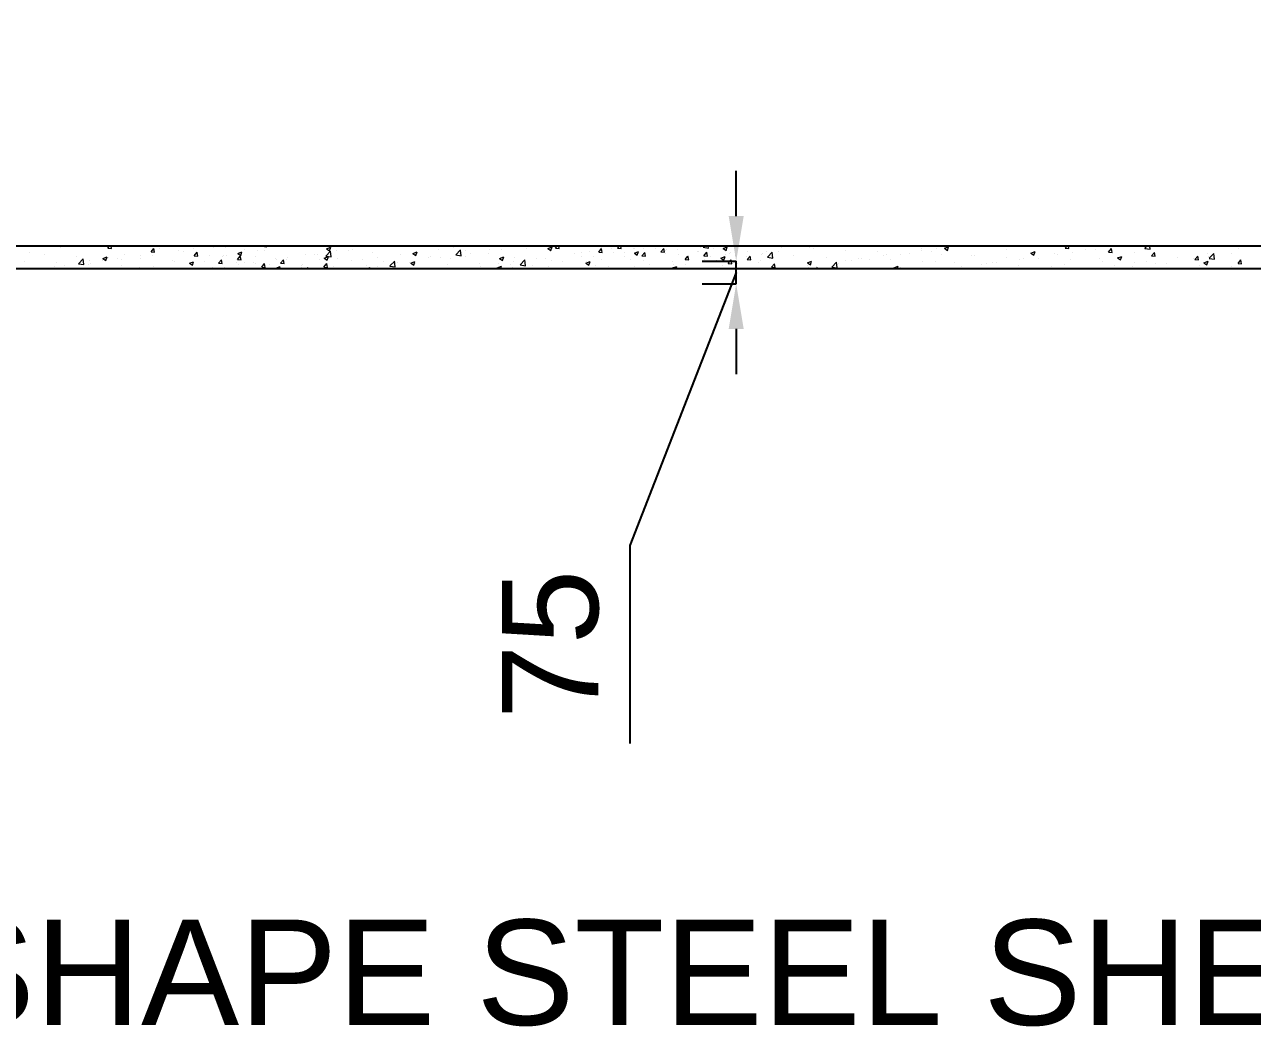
# Model space of a CAD drawing. Extents: x -426260 to 2055400, y -4304674 to -305611.
# Drawn here: x 191099 to 195178, y -1906606 to -1903276 of the extents above; entities that cross this region are included whole.
import ezdxf

# ---------------------------------------------------------------- set-up
doc = ezdxf.new("R2010")
doc.units = 0
doc.header["$LTSCALE"] = 300
doc.header["$MEASUREMENT"] = 0
doc.header["$PDMODE"] = 3
doc.layers.get('DEFPOINTS').update_dxf_attribs({"linetype": 'CONTINUOUS'})
doc.layers.add('Dim', color=7, linetype='CONTINUOUS', lineweight=9)
doc.layers.add('LINE', color=7, linetype='CONTINUOUS')
doc.layers.add('TEXT', color=10, linetype='CONTINUOUS')
doc.styles.add('Arial', font='arial.ttf')
doc.styles.add('DIM', font='isocp3.shx')
doc.dimstyles.new('dim_150', dxfattribs={"dimtxt": 300, "dimasz": 300, "dimexe": 300, "dimexo": 100, "dimgap": 100, "dimtad": 1, "dimdec": 0, "dimzin": 0, "dimdsep": 46, "dimtxsty": 'DIM', "dimcen": 150, "dimclrd": 5, "dimclre": 5, "dimclrt": 7, "dimadec": 0, "dimazin": 0, "dimtfac": 1, "dimtdec": 0, "dimtmove": 0, "dimatfit": 3, "dimfxl": 20, "dimtolj": 1, "dimtzin": 0, "dimarcsym": 0})

# ---------------------------------------------------------------- blocks, each defined once
blk = doc.blocks.new('*D1294')
at = {"layer": 'DEFPOINTS', "color": 0, "ltscale": 500, "transparency": 16777216}
for p in [(193349.7, -1904063.2), (193463.2, -1904063.2), (193349.7, -1904138.3)]:
    blk.add_point(p, dxfattribs=at)
at = {"layer": 'Dim', "color": 5, "lineweight": -2, "ltscale": 500, "transparency": 16777216}
for p, q in [((193463.2, -1903913.2), (193463.2, -1903763.2)), ((193349.7, -1904063.2), (193463.2, -1904063.2)), ((193463.2, -1904138.3), (193463.2, -1904063.2)), ((193463.2, -1904138.3), (193463.2, -1904063.2)), ((193463.2, -1904100.7), (193109.6, -1905007.6)), ((193349.7, -1904138.3), (193463.2, -1904138.3)), ((193463.2, -1904288.3), (193463.2, -1904438.3)), ((193109.6, -1905007.6), (193109.6, -1905665.8))]:
    blk.add_line(p, q, dxfattribs=at)
at = {"layer": 'Dim', "color": 5, "ltscale": 500, "transparency": 16777216}
for points in [[(193438.2, -1903913.2), (193488.2, -1903913.2), (193463.2, -1904063.2)], [(193438.2, -1904288.3), (193488.2, -1904288.3), (193463.2, -1904138.3)]]:
    blk.add_solid(points, dxfattribs=at)
at = {"layer": 'Dim', "color": 7, "ltscale": 500, "transparency": 16777216, "insert": (192846.9, -1905336.7), "char_height": 320, "attachment_point": 5, "rotation": 90, "style": 'Arial'}
blk.add_mtext('\\A1;75', dxfattribs=at)

msp = doc.modelspace()

# ---------------------------------------------------------------- linework, layer by layer
at = {"layer": 'Dim', "color": 8}
for p, q in [((191114.2, -1904033.6, 0), (191114.2, -1904033.6, 0)), ((191158.9, -1904015.1, 0), (191158.9, -1904015.1, 0)), ((191218.1, -1904018.6, 0), (191218.1, -1904018.6, 0)), ((191375.6, -1904019.7, 0), (191381.1, -1904013.2, 0)), ((191375.6, -1904019.7, 0), (191387.6, -1904020.7, 0)), ((191387.6, -1904020.7, 0), (191386.2, -1904013.2, 0)), ((191519.1, -1904032.2, 0), (191528.7, -1904020.7, 0)), ((191519.1, -1904032.2, 0), (191531, -1904033.3, 0)), ((191531, -1904033.3, 0), (191528.7, -1904020.8, 0)), ((191548.7, -1904020.4, 0), (191548.7, -1904020.4, 0)), ((191610.6, -1904027.5, 0), (191610.6, -1904027.5, 0)), ((191625.9, -1904029.2, 0), (191625.9, -1904029.2, 0)), ((191660.6, -1904021, 0), (191660.6, -1904021, 0)), ((191662.5, -1904044.8, 0), (191672.2, -1904033.3, 0)), ((191674.5, -1904045.8, 0), (191672.2, -1904033.3, 0)), ((191726.9, -1904016.4, 0), (191726.9, -1904016.4, 0)), ((191766.6, -1904016.5, 0), (191766.6, -1904016.5, 0)), ((191807, -1904037.1, 0), (191821, -1904031.7, 0)), ((191807, -1904037.1, 0), (191817, -1904043.8, 0)), ((191817, -1904043.8, 0), (191821, -1904031.7, 0)), ((191819.3, -1904037.8, 0), (191819.3, -1904037.8, 0)), ((191829.9, -1904024.3, 0), (191829.9, -1904024.3, 0)), ((191871.9, -1904027.2, 0), (191871.9, -1904027.2, 0)), ((191888.6, -1904013.2, 0), (191903.7, -1904015.5, 0)), ((191895.1, -1904027.8, 0), (191895.1, -1904027.8, 0)), ((191903.7, -1904015.5, 0), (191903.4, -1904013.2, 0)), ((192099.4, -1904045.8, 0), (192115, -1904029.5, 0)), ((192101.9, -1904021.5, 0), (192115.9, -1904016.2, 0)), ((192101.9, -1904021.5, 0), (192111.8, -1904028.2, 0)), ((192111.8, -1904028.2, 0), (192115.9, -1904016.2, 0)), ((192112.3, -1904033.5, 0), (192112.3, -1904033.5, 0)), ((192117.1, -1904048.6, 0), (192114.9, -1904029.6, 0)), ((192136, -1904026.1, 0), (192136, -1904026.1, 0)), ((192174.5, -1904027.1, 0), (192174.5, -1904027.1, 0)), ((192188, -1904023.5, 0), (192188, -1904023.5, 0)), ((192256.2, -1904034.2, 0), (192256.2, -1904034.2, 0)), ((192275.5, -1904014.3, 0), (192275.5, -1904014.3, 0)), ((192372.8, -1904014.2, 0), (192372.8, -1904014.2, 0)), ((192389.3, -1904037.5, 0), (192403.3, -1904032.2, 0)), ((192389.3, -1904037.5, 0), (192399.2, -1904044.3, 0)), ((192399.2, -1904044.3, 0), (192403.3, -1904032.2, 0)), ((192473, -1904023.6, 0), (192473, -1904023.6, 0)), ((192523.1, -1904017.1, 0), (192523.1, -1904017.1, 0)), ((192531.8, -1904042, 0), (192547.4, -1904025.7, 0)), ((192543.8, -1904036.7, 0), (192543.8, -1904036.7, 0)), ((192549.5, -1904044.8, 0), (192547.3, -1904025.8, 0)), ((192563.4, -1904026.4, 0), (192563.4, -1904026.4, 0)), ((192639.7, -1904036, 0), (192639.7, -1904036, 0)), ((192644.8, -1904023.9, 0), (192644.8, -1904023.9, 0)), ((192684.5, -1904024, 0), (192684.5, -1904024, 0)), ((192766, -1904019.4, 0), (192766, -1904019.4, 0)), ((192837.4, -1904020.7, 0), (192851.4, -1904015.3, 0)), ((192837.4, -1904020.7, 0), (192847.3, -1904027.4, 0)), ((192844.6, -1904030.3, 0), (192844.6, -1904030.3, 0)), ((192847.3, -1904027.4, 0), (192851.4, -1904015.3, 0)), ((192863, -1904020, 0), (192868.7, -1904013.2, 0)), ((192863, -1904020, 0), (192874.9, -1904021.1, 0)), ((192874.9, -1904021.1, 0), (192873.5, -1904013.2, 0)), ((192907.8, -1904013.2, 0), (192907.8, -1904013.2, 0)), ((192924.6, -1904036.1, 0), (192924.6, -1904036.1, 0)), ((192947.7, -1904033.4, 0), (192947.7, -1904033.4, 0)), ((192974.7, -1904029.6, 0), (192974.7, -1904029.6, 0)), ((193006.4, -1904032.6, 0), (193016.1, -1904021.1, 0)), ((193006.4, -1904032.6, 0), (193018.4, -1904033.6, 0)), ((193014.6, -1904017.7, 0), (193014.6, -1904017.7, 0)), ((193018.4, -1904033.6, 0), (193016.1, -1904021.1, 0)), ((193017.6, -1904015.8, 0), (193017.6, -1904015.8, 0)), ((193050.5, -1904019.6, 0), (193050.5, -1904019.6, 0)), ((193053.9, -1904033.6, 0), (193053.9, -1904033.6, 0)), ((193064.4, -1904013.4, 0), (193064.4, -1904013.4, 0)), ((193069.3, -1904019.9, 0), (193074.9, -1904013.2, 0)), ((193069.3, -1904019.9, 0), (193081.2, -1904020.9, 0)), ((193081.2, -1904020.9, 0), (193079.8, -1904013.2, 0)), ((193092.3, -1904034.6, 0), (193092.3, -1904034.6, 0)), ((193121.3, -1904022.2, 0), (193121.3, -1904022.2, 0)), ((193124.4, -1904020.3, 0), (193124.4, -1904020.3, 0)), ((193124.8, -1904036.7, 0), (193138.8, -1904031.3, 0)), ((193124.8, -1904036.7, 0), (193134.7, -1904043.4, 0)), ((193134.7, -1904043.4, 0), (193138.8, -1904031.3, 0)), ((193149.9, -1904045.1, 0), (193159.5, -1904033.6, 0)), ((193156.6, -1904019.6, 0), (193156.6, -1904019.6, 0)), ((193161.8, -1904046.2, 0), (193159.5, -1904033.6, 0)), ((193193.4, -1904021.8, 0), (193193.4, -1904021.8, 0)), ((193212.7, -1904032.4, 0), (193222.4, -1904020.9, 0)), ((193212.7, -1904032.4, 0), (193224.7, -1904033.4, 0)), ((193217.6, -1904031.8, 0), (193217.6, -1904031.8, 0)), ((193224.7, -1904033.5, 0), (193222.4, -1904020.9, 0)), ((193228.1, -1904026.7, 0), (193228.1, -1904026.7, 0)), ((193228.9, -1904037.3, 0), (193228.9, -1904037.3, 0)), ((193231.1, -1904024.8, 0), (193231.1, -1904024.8, 0)), ((193267.7, -1904025.3, 0), (193267.7, -1904025.3, 0)), ((193334.9, -1904031.2, 0), (193334.9, -1904031.2, 0)), ((193337.9, -1904029.4, 0), (193337.9, -1904029.4, 0)), ((193343.4, -1904015.3, 0), (193343.4, -1904015.3, 0)), ((193345.6, -1904017.2, 0), (193345.6, -1904017.2, 0)), ((193353.5, -1904016.6, 0), (193371.3, -1904019.3, 0)), ((193353.6, -1904016.5, 0), (193356.7, -1904013.2, 0)), ((193356.2, -1904045, 0), (193365.8, -1904033.5, 0)), ((193368.2, -1904046, 0), (193365.8, -1904033.5, 0)), ((193371.3, -1904019.3, 0), (193370.6, -1904013.2, 0)), ((193387.6, -1904020.2, 0), (193387.6, -1904020.2, 0)), ((193419.6, -1904021.1, 0), (193433.6, -1904015.7, 0)), ((193419.6, -1904021.1, 0), (193429.6, -1904027.8, 0)), ((193429.5, -1904027.8, 0), (193433.6, -1904015.7, 0)), ((193441.6, -1904035.8, 0), (193441.6, -1904035.8, 0)), ((193444.7, -1904033.9, 0), (193444.7, -1904033.9, 0)), ((193502.1, -1904032.1, 0), (193502.1, -1904032.1, 0)), ((193506.2, -1904013.4, 0), (193506.2, -1904013.4, 0)), ((193551.4, -1904038.4, 0), (193551.4, -1904038.4, 0)), ((193562.7, -1904031.5, 0), (193562.7, -1904031.5, 0)), ((193567, -1904049.6, 0), (193582.6, -1904033.3, 0)), ((193584.8, -1904052.4, 0), (193582.6, -1904033.4, 0)), ((193602.4, -1904031.5, 0), (193602.4, -1904031.5, 0)), ((193613, -1904017.9, 0), (193613, -1904017.9, 0)), ((193628.4, -1904015.4, 0), (193628.4, -1904015.4, 0)), ((193705.1, -1904017.4, 0), (193705.1, -1904017.4, 0)), ((193719.7, -1904022.4, 0), (193719.7, -1904022.4, 0)), ((193826.5, -1904026.9, 0), (193826.5, -1904026.9, 0)), ((193933.3, -1904031.4, 0), (193933.3, -1904031.4, 0)), ((194040, -1904036, 0), (194040, -1904036, 0)), ((194079.1, -1904019.4, 0), (194079.1, -1904019.4, 0)), ((194080, -1904027.9, 0), (194080, -1904027.9, 0)), ((194111.3, -1904029.3, 0), (194111.3, -1904029.3, 0)), ((194130.1, -1904021.4, 0), (194130.1, -1904021.4, 0)), ((194155.1, -1904020.2, 0), (194169.1, -1904014.8, 0)), ((194155.1, -1904020.2, 0), (194165, -1904026.9, 0)), ((194165, -1904026.9, 0), (194169.1, -1904014.8, 0)), ((194215.1, -1904014.3, 0), (194215.1, -1904014.3, 0)), ((194360.3, -1904023.2, 0), (194360.3, -1904023.2, 0)), ((194442.5, -1904036.2, 0), (194456.5, -1904030.9, 0)), ((194442.5, -1904036.2, 0), (194452.5, -1904042.9, 0)), ((194452.5, -1904042.9, 0), (194456.5, -1904030.9, 0)), ((194556.6, -1904020.2, 0), (194562.5, -1904013.2, 0)), ((194556.6, -1904020.2, 0), (194568.6, -1904021.2, 0)), ((194568.6, -1904021.2, 0), (194567.1, -1904013.2, 0)), ((194581.7, -1904033.8, 0), (194581.7, -1904033.8, 0)), ((194623, -1904024.9, 0), (194623, -1904024.9, 0)), ((194657.5, -1904023.9, 0), (194657.5, -1904023.9, 0)), ((194700.1, -1904032.7, 0), (194709.7, -1904021.2, 0)), ((194700.1, -1904032.7, 0), (194712, -1904033.8, 0)), ((194712, -1904033.8, 0), (194709.7, -1904021.3, 0)), ((194786.6, -1904033.2, 0), (194786.6, -1904033.2, 0)), ((194821.2, -1904020.3, 0), (194828, -1904013.2, 0)), ((194821.2, -1904020.4, 0), (194838.9, -1904023.1, 0)), ((194838.9, -1904023.1, 0), (194837.8, -1904013.2, 0)), ((194843.5, -1904045.3, 0), (194853.2, -1904033.8, 0)), ((194855.5, -1904046.3, 0), (194853.2, -1904033.8, 0)), ((195029.2, -1904036.8, 0), (195029.2, -1904036.8, 0)), ((195034.7, -1904053.4, 0), (195050.2, -1904037.1, 0)), ((195052.4, -1904056.2, 0), (195050.2, -1904037.2, 0)), ((195109.1, -1904036.4, 0), (195109.1, -1904036.4, 0)), ((195133, -1904021.8, 0), (195133, -1904021.8, 0)), ((191099.1, -1904063.7, 0), (191099.1, -1904063.7, 0)), ((191163.7, -1904041.3, 0), (191163.7, -1904041.3, 0)), ((191205.8, -1904068.2, 0), (191205.8, -1904068.2, 0)), ((191232.1, -1904077.4, 0), (191232.1, -1904077.4, 0)), ((191270.4, -1904045.8, 0), (191270.4, -1904045.8, 0)), ((191277.6, -1904071.3, 0), (191293.2, -1904055.1, 0)), ((191277.6, -1904071.4, 0), (191295.3, -1904074.1, 0)), ((191295.3, -1904074.1, 0), (191293.1, -1904055.1, 0)), ((191312.6, -1904072.7, 0), (191312.6, -1904072.7, 0)), ((191315.4, -1904060.4, 0), (191315.4, -1904060.4, 0)), ((191318.3, -1904071.1, 0), (191318.3, -1904071.1, 0)), ((191358.5, -1904060.7, 0), (191358.5, -1904060.7, 0)), ((191359, -1904054, 0), (191373, -1904048.6, 0)), ((191359, -1904054, 0), (191368.9, -1904060.7, 0)), ((191368.9, -1904060.7, 0), (191373, -1904048.6, 0)), ((191377.2, -1904050.4, 0), (191377.2, -1904050.4, 0)), ((191408.5, -1904054.2, 0), (191408.5, -1904054.2, 0)), ((191419.4, -1904058.3, 0), (191419.4, -1904058.3, 0)), ((191419.4, -1904077.2, 0), (191419.4, -1904077.2, 0)), ((191432, -1904040.4, 0), (191432, -1904040.4, 0)), ((191484, -1904054.9, 0), (191484, -1904054.9, 0)), ((191484.3, -1904044.2, 0), (191484.3, -1904044.2, 0)), ((191523.2, -1904043.3, 0), (191523.2, -1904043.3, 0)), ((191590.7, -1904059.4, 0), (191590.7, -1904059.4, 0)), ((191596.6, -1904064.3, 0), (191596.6, -1904064.3, 0)), ((191646.4, -1904070, 0), (191660.4, -1904064.6, 0)), ((191646.4, -1904070, 0), (191656.3, -1904076.7, 0)), ((191656.3, -1904076.7, 0), (191660.4, -1904064.6, 0)), ((191662.5, -1904044.8, 0), (191674.5, -1904045.8, 0)), ((191697.5, -1904063.9, 0), (191697.5, -1904063.9, 0)), ((191713.2, -1904044.3, 0), (191713.2, -1904044.3, 0)), ((191743.1, -1904070.1, 0), (191752.7, -1904058.6, 0)), ((191743.1, -1904070.1, 0), (191755.1, -1904071.1, 0)), ((191755.1, -1904071.1, 0), (191752.7, -1904058.6, 0)), ((191755.2, -1904047.2, 0), (191755.2, -1904047.2, 0)), ((191758.2, -1904042.9, 0), (191758.2, -1904042.9, 0)), ((191769.2, -1904044.3, 0), (191769.2, -1904044.3, 0)), ((191804.3, -1904068.4, 0), (191804.3, -1904068.4, 0)), ((191806, -1904057.3, 0), (191815.6, -1904045.8, 0)), ((191806, -1904057.3, 0), (191817.9, -1904058.4, 0)), ((191810.1, -1904073.2, 0), (191810.1, -1904073.2, 0)), ((191817.9, -1904058.4, 0), (191815.6, -1904045.9, 0)), ((191828.4, -1904068, 0), (191828.4, -1904068, 0)), ((191860.2, -1904066.6, 0), (191860.2, -1904066.6, 0)), ((191865, -1904047.4, 0), (191865, -1904047.4, 0)), ((191866.9, -1904069, 0), (191866.9, -1904069, 0)), ((191886.6, -1904082.6, 0), (191896.2, -1904071.1, 0)), ((191898.5, -1904083.7, 0), (191896.2, -1904071.1, 0)), ((191911, -1904072.9, 0), (191911, -1904072.9, 0)), ((191931.1, -1904053.9, 0), (191931.1, -1904053.9, 0)), ((191935.9, -1904056.7, 0), (191935.9, -1904056.7, 0)), ((191949.4, -1904069.9, 0), (191959.1, -1904058.4, 0)), ((191949.4, -1904069.9, 0), (191961.4, -1904070.9, 0)), ((191961.4, -1904070.9, 0), (191959.1, -1904058.4, 0)), ((191967.9, -1904056.2, 0), (191967.9, -1904056.2, 0)), ((191971.7, -1904051.9, 0), (191971.7, -1904051.9, 0)), ((192017.8, -1904077.4, 0), (192017.8, -1904077.4, 0)), ((192022.9, -1904074.2, 0), (192022.9, -1904074.2, 0)), ((192032.1, -1904041.1, 0), (192032.1, -1904041.1, 0)), ((192062.2, -1904040, 0), (192062.2, -1904040, 0)), ((192071.8, -1904041.2, 0), (192071.8, -1904041.2, 0)), ((192078.5, -1904056.4, 0), (192078.5, -1904056.4, 0)), ((192092.9, -1904082.4, 0), (192102.5, -1904070.9, 0)), ((192094.5, -1904053.1, 0), (192108.5, -1904047.7, 0)), ((192094.5, -1904053.1, 0), (192104.4, -1904059.8, 0)), ((192094.6, -1904073.5, 0), (192094.6, -1904073.5, 0)), ((192099.4, -1904045.9, 0), (192117.1, -1904048.6, 0)), ((192104.8, -1904083.5, 0), (192102.5, -1904071, 0)), ((192104.4, -1904059.8, 0), (192108.5, -1904047.7, 0)), ((192139.5, -1904054.2, 0), (192139.5, -1904054.2, 0)), ((192185.3, -1904060.9, 0), (192185.3, -1904060.9, 0)), ((192220.9, -1904056.8, 0), (192220.9, -1904056.8, 0)), ((192236.2, -1904078.6, 0), (192236.2, -1904078.6, 0)), ((192270.9, -1904050.2, 0), (192270.9, -1904050.2, 0)), ((192292, -1904065.4, 0), (192292, -1904065.4, 0)), ((192311.8, -1904079.1, 0), (192311.8, -1904079.1, 0)), ((192312.8, -1904079, 0), (192330.6, -1904081.7, 0)), ((192312.9, -1904078.9, 0), (192328.5, -1904062.7, 0)), ((192330.6, -1904081.7, 0), (192328.4, -1904062.7, 0)), ((192330.1, -1904066.4, 0), (192330.1, -1904066.4, 0)), ((192337.3, -1904065.8, 0), (192337.3, -1904065.8, 0)), ((192346.7, -1904040.3, 0), (192346.7, -1904040.3, 0)), ((192376.9, -1904065.9, 0), (192376.9, -1904065.9, 0)), ((192381.9, -1904069.1, 0), (192395.9, -1904063.8, 0)), ((192381.9, -1904069.1, 0), (192391.8, -1904075.9, 0)), ((192387.5, -1904069.2, 0), (192387.5, -1904069.2, 0)), ((192391.8, -1904075.9, 0), (192395.9, -1904063.8, 0)), ((192398.8, -1904070, 0), (192398.8, -1904070, 0)), ((192441.1, -1904050.8, 0), (192441.1, -1904050.8, 0)), ((192446.8, -1904046.4, 0), (192446.8, -1904046.4, 0)), ((192479.6, -1904051.8, 0), (192479.6, -1904051.8, 0)), ((192505.5, -1904074.5, 0), (192505.5, -1904074.5, 0)), ((192513.9, -1904052.5, 0), (192513.9, -1904052.5, 0)), ((192531.7, -1904042.1, 0), (192549.5, -1904044.8, 0)), ((192563.9, -1904046, 0), (192563.9, -1904046, 0)), ((192580.6, -1904039, 0), (192580.6, -1904039, 0)), ((192611.3, -1904070.3, 0), (192611.3, -1904070.3, 0)), ((192612.3, -1904079, 0), (192612.3, -1904079, 0)), ((192672.5, -1904069.3, 0), (192672.5, -1904069.3, 0)), ((192676.7, -1904053.6, 0), (192690.7, -1904048.2, 0)), ((192676.7, -1904053.6, 0), (192686.7, -1904060.3, 0)), ((192686.7, -1904060.3, 0), (192690.7, -1904048.2, 0)), ((192714.5, -1904073.4, 0), (192714.5, -1904073.4, 0)), ((192722.6, -1904062.7, 0), (192722.6, -1904062.7, 0)), ((192728, -1904050.3, 0), (192728, -1904050.3, 0)), ((192745.2, -1904075.2, 0), (192763, -1904077.9, 0)), ((192745.3, -1904075.1, 0), (192760.8, -1904058.9, 0)), ((192746.3, -1904075.5, 0), (192746.3, -1904075.5, 0)), ((192763, -1904077.9, 0), (192760.8, -1904058.9, 0)), ((192784.8, -1904076.5, 0), (192784.8, -1904076.5, 0)), ((192798.3, -1904052.8, 0), (192798.3, -1904052.8, 0)), ((192831.1, -1904053.4, 0), (192831.1, -1904053.4, 0)), ((192849, -1904061.4, 0), (192849, -1904061.4, 0)), ((192885.8, -1904063.7, 0), (192885.8, -1904063.7, 0)), ((192950, -1904048.6, 0), (192950, -1904048.6, 0)), ((192964.1, -1904069.6, 0), (192978.1, -1904064.2, 0)), ((192964.1, -1904069.6, 0), (192974.1, -1904076.3, 0)), ((192965.5, -1904065, 0), (192965.5, -1904065, 0)), ((192974.1, -1904076.3, 0), (192978.1, -1904064.2, 0)), ((192989.7, -1904048.7, 0), (192989.7, -1904048.7, 0)), ((192995.7, -1904077.3, 0), (192995.7, -1904077.3, 0)), ((193015.6, -1904058.4, 0), (193015.6, -1904058.4, 0)), ((193091.3, -1904048.5, 0), (193091.3, -1904048.5, 0)), ((193112.3, -1904057.3, 0), (193112.3, -1904057.3, 0)), ((193149.9, -1904045.1, 0), (193161.8, -1904046.2, 0)), ((193154.3, -1904060.2, 0), (193154.3, -1904060.2, 0)), ((193174.2, -1904075.2, 0), (193174.2, -1904075.2, 0)), ((193250, -1904065.3, 0), (193250, -1904065.3, 0)), ((193255.1, -1904073.3, 0), (193255.1, -1904073.3, 0)), ((193270.9, -1904040.2, 0), (193270.9, -1904040.2, 0)), ((193293.3, -1904057.7, 0), (193303, -1904046.2, 0)), ((193293.3, -1904057.7, 0), (193305.3, -1904058.7, 0)), ((193294.8, -1904073.4, 0), (193294.8, -1904073.4, 0)), ((193305.3, -1904058.7, 0), (193303, -1904046.2, 0)), ((193356.2, -1904045, 0), (193368.2, -1904046, 0)), ((193359, -1904058.3, 0), (193359, -1904058.3, 0)), ((193376.3, -1904048.6, 0), (193376.3, -1904048.6, 0)), ((193397.5, -1904059.3, 0), (193397.5, -1904059.3, 0)), ((193412.2, -1904052.7, 0), (193426.2, -1904047.3, 0)), ((193412.2, -1904052.7, 0), (193422.2, -1904059.4, 0)), ((193417.1, -1904077.5, 0), (193417.1, -1904077.5, 0)), ((193422.1, -1904059.4, 0), (193426.2, -1904047.3, 0)), ((193426.3, -1904042, 0), (193426.3, -1904042, 0)), ((193436.8, -1904070.2, 0), (193446.4, -1904058.7, 0)), ((193436.8, -1904070.2, 0), (193448.7, -1904071.3, 0)), ((193448.7, -1904071.3, 0), (193446.4, -1904058.7, 0)), ((193461.7, -1904044.3, 0), (193461.7, -1904044.3, 0)), ((193467.2, -1904070.9, 0), (193467.2, -1904070.9, 0)), ((193498.5, -1904046.5, 0), (193498.5, -1904046.5, 0)), ((193499.7, -1904057.5, 0), (193509.3, -1904046, 0)), ((193499.7, -1904057.5, 0), (193511.6, -1904058.6, 0)), ((193511.6, -1904058.6, 0), (193509.3, -1904046, 0)), ((193538.6, -1904067.2, 0), (193538.6, -1904067.2, 0)), ((193542.9, -1904061, 0), (193542.9, -1904061, 0)), ((193548.4, -1904040.3, 0), (193548.4, -1904040.3, 0)), ((193567, -1904049.7, 0), (193584.8, -1904052.4, 0)), ((193580.2, -1904082.8, 0), (193589.9, -1904071.3, 0)), ((193592.2, -1904083.8, 0), (193589.9, -1904071.3, 0)), ((193655.2, -1904044.8, 0), (193655.2, -1904044.8, 0)), ((193699.6, -1904068.7, 0), (193713.6, -1904063.3, 0)), ((193699.6, -1904068.7, 0), (193709.6, -1904075.4, 0)), ((193701.6, -1904077.8, 0), (193701.6, -1904077.8, 0)), ((193709.6, -1904075.4, 0), (193713.6, -1904063.3, 0)), ((193761.9, -1904049.3, 0), (193761.9, -1904049.3, 0)), ((193780.5, -1904082.7, 0), (193796.1, -1904066.5, 0)), ((193798.2, -1904085.5, 0), (193796, -1904066.5, 0)), ((193803.7, -1904071.2, 0), (193803.7, -1904071.2, 0)), ((193827.9, -1904061.1, 0), (193827.9, -1904061.1, 0)), ((193845.8, -1904059.4, 0), (193845.8, -1904059.4, 0)), ((193868.7, -1904053.8, 0), (193868.7, -1904053.8, 0)), ((193878, -1904054.5, 0), (193878, -1904054.5, 0)), ((193907.6, -1904056.2, 0), (193907.6, -1904056.2, 0)), ((193953.7, -1904044.6, 0), (193953.7, -1904044.6, 0)), ((193962.5, -1904039.4, 0), (193962.5, -1904039.4, 0)), ((193975.4, -1904058.3, 0), (193975.4, -1904058.3, 0)), ((194010.2, -1904042.1, 0), (194010.2, -1904042.1, 0)), ((194082.2, -1904062.8, 0), (194082.2, -1904062.8, 0)), ((194127, -1904063.3, 0), (194127, -1904063.3, 0)), ((194146.8, -1904040.5, 0), (194146.8, -1904040.5, 0)), ((194189, -1904067.3, 0), (194189, -1904067.3, 0)), ((194243.7, -1904043.3, 0), (194243.7, -1904043.3, 0)), ((194253.6, -1904045, 0), (194253.6, -1904045, 0)), ((194279.5, -1904073.6, 0), (194279.5, -1904073.6, 0)), ((194295.7, -1904071.8, 0), (194295.7, -1904071.8, 0)), ((194315.4, -1904066.8, 0), (194315.4, -1904066.8, 0)), ((194329.6, -1904067, 0), (194329.6, -1904067, 0)), ((194360.3, -1904049.5, 0), (194360.3, -1904049.5, 0)), ((194402.5, -1904076.4, 0), (194402.5, -1904076.4, 0)), ((194405.4, -1904057.1, 0), (194405.4, -1904057.1, 0)), ((194416.4, -1904054, 0), (194416.4, -1904054, 0)), ((194467.1, -1904054, 0), (194467.1, -1904054, 0)), ((194520.3, -1904039, 0), (194520.3, -1904039, 0)), ((194531.7, -1904040.4, 0), (194531.7, -1904040.4, 0)), ((194553.3, -1904073.2, 0), (194553.3, -1904073.2, 0)), ((194573.9, -1904058.5, 0), (194573.9, -1904058.5, 0)), ((194670, -1904053.2, 0), (194670, -1904053.2, 0)), ((194680.6, -1904063, 0), (194680.6, -1904063, 0)), ((194721.6, -1904078.7, 0), (194721.6, -1904078.7, 0)), ((194730, -1904052.3, 0), (194744, -1904046.9, 0)), ((194730, -1904052.3, 0), (194739.9, -1904059, 0)), ((194739.9, -1904059, 0), (194744, -1904046.9, 0)), ((194787.4, -1904067.5, 0), (194787.4, -1904067.5, 0)), ((194825.4, -1904063.7, 0), (194825.4, -1904063.7, 0)), ((194843.5, -1904045.3, 0), (194855.5, -1904046.3, 0)), ((194857, -1904069.6, 0), (194857, -1904069.6, 0)), ((194894.2, -1904072, 0), (194894.2, -1904072, 0)), ((194928.1, -1904049.6, 0), (194928.1, -1904049.6, 0)), ((194983.3, -1904052.9, 0), (194983.3, -1904052.9, 0)), ((194987, -1904057.8, 0), (194996.6, -1904046.3, 0)), ((194987, -1904057.8, 0), (194999, -1904058.9, 0)), ((194999, -1904058.9, 0), (194996.6, -1904046.4, 0)), ((195000.9, -1904076.6, 0), (195000.9, -1904076.6, 0)), ((195017.4, -1904068.3, 0), (195031.4, -1904062.9, 0)), ((195017.4, -1904068.3, 0), (195027.3, -1904075, 0)), ((195027.3, -1904075, 0), (195031.4, -1904062.9, 0)), ((195033.4, -1904046.3, 0), (195033.4, -1904046.3, 0)), ((195034.6, -1904053.5, 0), (195052.4, -1904056.2, 0)), ((195130.5, -1904070.4, 0), (195140.1, -1904058.9, 0)), ((195130.5, -1904070.4, 0), (195142.4, -1904071.4, 0)), ((195142.4, -1904071.4, 0), (195140.1, -1904058.9, 0)), ((191156.4, -1904087.3, 0), (191156.4, -1904087.3, 0)), ((191198.8, -1904080.5, 0), (191198.8, -1904080.5, 0)), ((191215.6, -1904085.2, 0), (191215.6, -1904085.2, 0)), ((191480, -1904084.3, 0), (191480, -1904084.3, 0)), ((191506.6, -1904088.2, 0), (191506.7, -1904088.2, 0)), ((191526.1, -1904081.7, 0), (191526.1, -1904081.7, 0)), ((191632.9, -1904086.2, 0), (191632.9, -1904086.2, 0)), ((191724.5, -1904083, 0), (191724.5, -1904083, 0)), ((191764.2, -1904083, 0), (191764.2, -1904083, 0)), ((191886.6, -1904082.6, 0), (191898.5, -1904083.7, 0)), ((191933.8, -1904086, 0), (191947.8, -1904080.7, 0)), ((191933.8, -1904086, 0), (191937, -1904088.2, 0)), ((191945.3, -1904088.2, 0), (191947.8, -1904080.7, 0)), ((192018.8, -1904083.4, 0), (192018.8, -1904083.4, 0)), ((192035.9, -1904088.2, 0), (192039.6, -1904083.7, 0)), ((192040.5, -1904088.2, 0), (192039.6, -1904083.7, 0)), ((192092.9, -1904082.4, 0), (192104.8, -1904083.5, 0)), ((192124.5, -1904081.9, 0), (192124.5, -1904081.9, 0)), ((192213.5, -1904086.4, 0), (192213.5, -1904086.4, 0)), ((192231.3, -1904086.4, 0), (192231.3, -1904086.4, 0)), ((192242.1, -1904088.2, 0), (192246, -1904083.5, 0)), ((192246.8, -1904088.2, 0), (192246, -1904083.5, 0)), ((192261.7, -1904085.7, 0), (192261.7, -1904085.7, 0)), ((192273, -1904080.9, 0), (192273, -1904080.9, 0)), ((192546.2, -1904086, 0), (192546.2, -1904086, 0)), ((192669.3, -1904085.2, 0), (192683.3, -1904079.8, 0)), ((192669.3, -1904085.2, 0), (192673.8, -1904088.2, 0)), ((192680.5, -1904088.2, 0), (192683.3, -1904079.8, 0)), ((192719.1, -1904083.5, 0), (192719.1, -1904083.5, 0)), ((192825.8, -1904088, 0), (192825.8, -1904088, 0)), ((192839.2, -1904081.7, 0), (192839.2, -1904081.7, 0)), ((193037.6, -1904080.2, 0), (193037.6, -1904080.2, 0)), ((193124.2, -1904081.8, 0), (193124.2, -1904081.8, 0)), ((193154.1, -1904086.1, 0), (193154.1, -1904086.1, 0)), ((193251.6, -1904085.6, 0), (193265.6, -1904080.2, 0)), ((193251.6, -1904085.6, 0), (193255.4, -1904088.2, 0)), ((193262.9, -1904088.2, 0), (193265.6, -1904080.2, 0)), ((193421.9, -1904087.2, 0), (193421.9, -1904087.2, 0)), ((193580.2, -1904082.8, 0), (193592.2, -1904083.8, 0)), ((193625.9, -1904087.7, 0), (193625.9, -1904087.7, 0)), ((193702.7, -1904084, 0), (193702.7, -1904084, 0)), ((193729.2, -1904079.4, 0), (193729.2, -1904079.4, 0)), ((193729.6, -1904088.2, 0), (193733.3, -1904083.8, 0)), ((193734.1, -1904088.2, 0), (193733.3, -1904083.8, 0)), ((193780.4, -1904082.8, 0), (193798.2, -1904085.5, 0)), ((193987.1, -1904084.7, 0), (194001.1, -1904079.3, 0)), ((193987.1, -1904084.7, 0), (193992.2, -1904088.2, 0)), ((193998.1, -1904088.2, 0), (194001.1, -1904079.3, 0)), ((194010.4, -1904083.3, 0), (194010.4, -1904083.3, 0)), ((194212.7, -1904080.9, 0), (194212.7, -1904080.9, 0)), ((194509.3, -1904080.9, 0), (194509.3, -1904080.9, 0)), ((194616, -1904085.4, 0), (194616, -1904085.4, 0)), ((194731.2, -1904086.1, 0), (194731.2, -1904086.1, 0)), ((194781.2, -1904079.5, 0), (194781.2, -1904079.5, 0)), ((195107.7, -1904081.1, 0), (195107.7, -1904081.1, 0))]:
    msp.add_line(p, q, dxfattribs=at)
at = {"layer": 'LINE', "ltscale": 500}
for p, q in [((192993.2, -1904013.2, 0), (186266.7, -1904013.2, 0)), ((197789.5, -1904013.4, 0), (192993.2, -1904013.2, 0))]:
    msp.add_line(p, q, dxfattribs=at)
at = {"layer": 'LINE', "ltscale": 500, "elevation": 0}
msp.add_lwpolyline([(198633.8, -1904388.6), (198122.5, -1904388.5), (197762.3, -1904088.4), (192993.2, -1904088.2), (186254.5, -1904088.2), (185907.6, -1903972.5), (183626.4, -1903338.2), (183168.5, -1903338.2), (182137.3, -1903338.2), (181987.3, -1903188.2), (175818.5, -1903188.2), (174168.5, -1903188), (173718.5, -1903188), (170632.3, -1904088.2), (161427.6, -1904088.2), (161027.6, -1904448.9), (160508.8, -1904448.9)], dxfattribs=at)

# ---------------------------------------------------------------- texts
at = {"layer": 'TEXT', "insert": (197110.1, -1906428.9, 0), "char_height": 350, "width": 12025.429, "attachment_point": 6, "style": 'Arial'}
msp.add_mtext('6.00m LONG U-SHAPE STEEL SHEET PILE', dxfattribs=at)

# ---------------------------------------------------------------- dimensions: what is measured, and where the dimension line sits
at = {"layer": 'Dim', "ltscale": 500}
dim = msp.add_linear_dim(base=(193463.2, -1904063.2, 0), p1=(193349.7, -1904138.3, 0), p2=(193349.7, -1904063.2, 0), angle=90, dimstyle='dim_150', override={"dimtxt": 320, "dimasz": 150, "dimexe": 0, "dimexo": 0, "dimtxsty": 'Arial', "dimsah": 1, "dimtmove": 1}, dxfattribs=at)
dim.commit()
dim.dimension.update_dxf_attribs({"geometry": '*D1294', "text_midpoint": (193109.6, -1905107.6, 0), "dimtype": 161})

doc.saveas('drawing.dxf')
